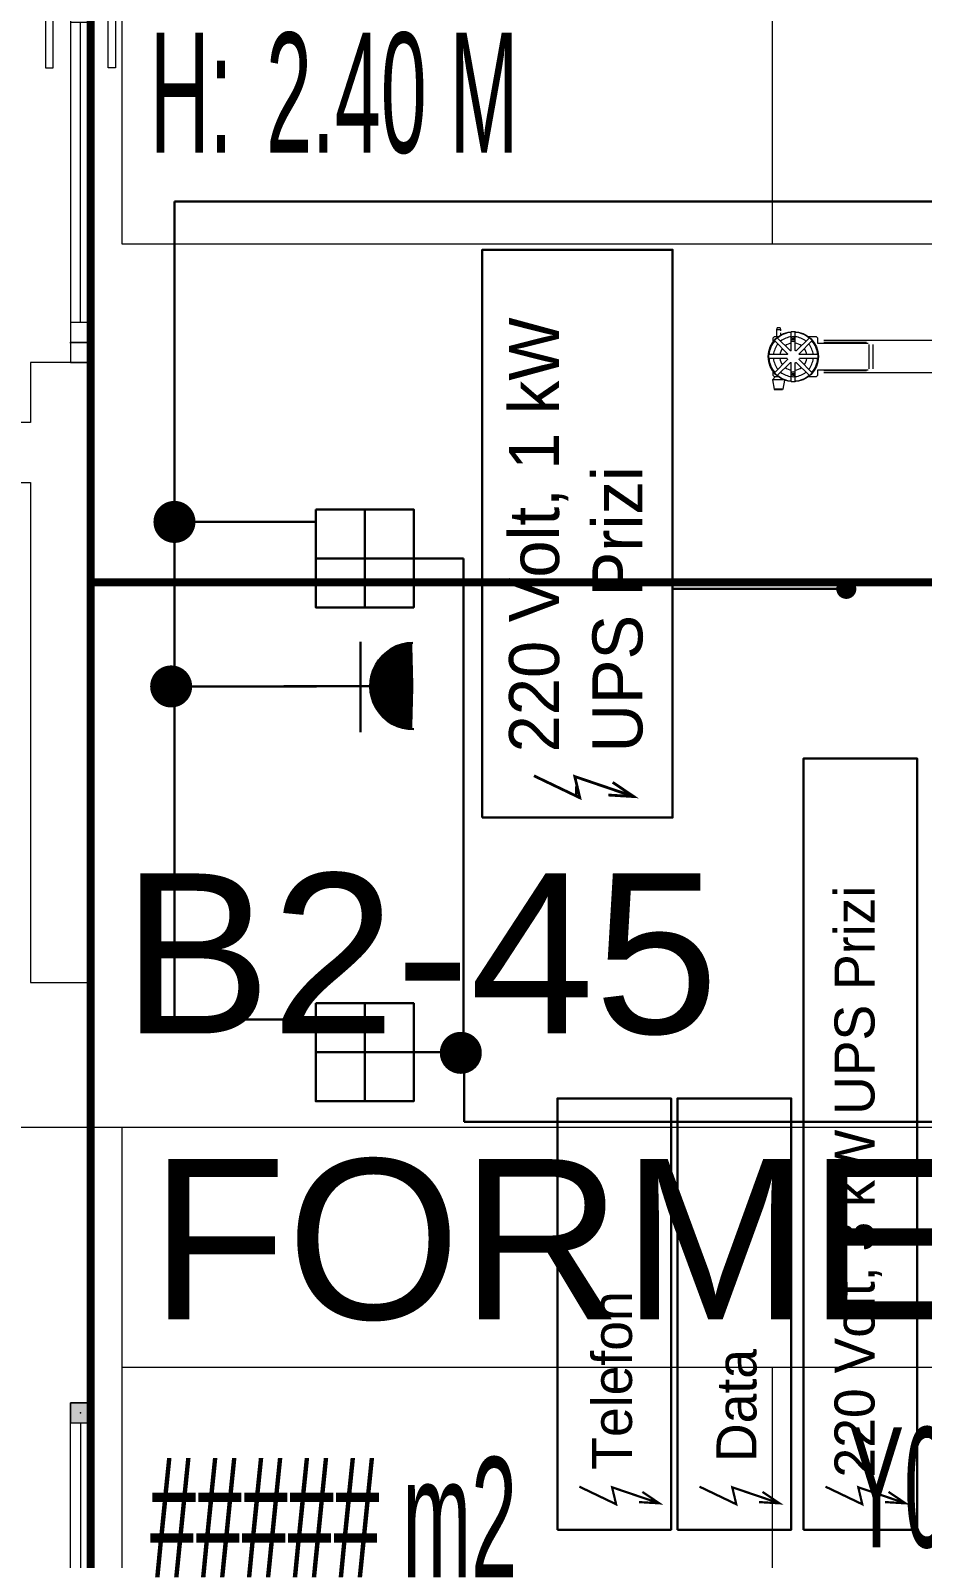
# Model space of a CAD drawing. Header units: metres. Extents: x -13194 to 152406, y -4219 to 19791.
# Drawn here: x 4725 to 4947.9, y 2996.1 to 3377.9 of the extents above; entities that cross this region are included whole.
import ezdxf
from ezdxf.enums import TextEntityAlignment as Align

# ---------------------------------------------------------------- set-up
doc = ezdxf.new("R2010")
doc.units = ezdxf.units.M
doc.header["$LTSCALE"] = 100
doc.header["$MEASUREMENT"] = 0
doc.linetypes.add('DOT2', pattern=[0.125, 0, -0.125])
doc.linetypes.add('HIDDEN', pattern=[0.375, 0.25, -0.125])
doc.layers.get('0').update_dxf_attribs({"color": 9, "lineweight": 9})
for name, color, linetype, lineweight in [('00', 9, 'Continuous', 9), ('06B', 9, 'Continuous', 9), ('06D', 9, 'Continuous', 9), ('10', 9, 'Continuous', 9), ('15', 9, 'Continuous', 9), ('20', 9, 'DOT2', 9), ('21_mahal200', 9, 'Continuous', 9), ('32-ekipman', 9, 'Continuous', 9), ('E-DUVARA MONTE PRİZ KUTUSU', 7, 'Continuous', 30), ('E-KABLO', 7, 'Continuous', 30), ('E-LINYE', 7, 'Continuous', 30), ('E-UPS PRİZ', 7, 'Continuous', 30), ('elektrik', 252, 'Continuous', 30)]:
    doc.layers.add(name, color=color, linetype=linetype, lineweight=lineweight)
doc.styles.add('Arial', font='arial.ttf', dxfattribs={"height": 2.5})
doc.styles.add('MuuM_TEXT-STANDART', font='ARIALN.TTF')
doc.styles.get("Standard").update_dxf_attribs({"font": 'ARIALN.TTF'})
doc.dimstyles.new('MuuM_DIM200', dxfattribs={"dimscale": 20, "dimtxt": 2, "dimasz": 1, "dimexe": 1, "dimexo": 1, "dimgap": 1, "dimtad": 1, "dimdec": 1, "dimrnd": 0.5, "dimdsep": 46, "dimtxsty": 'MuuM_TEXT-STANDART', "dimblk": 'ARCHTICK', "dimcen": 0, "dimdle": 0.15, "dimclrd": 256, "dimclre": 256, "dimclrt": 256, "dimadec": 0, "dimazin": 0, "dimtfac": 5, "dimtdec": 1, "dimtix": 1, "dimtmove": 2, "dimatfit": 3, "dimldrblk": 'DOT', "dimfxl": 3, "dimfxlon": 1, "dimtolj": 1, "dimlwd": -1, "dimlwe": -1, "dimarcsym": 0})

# ---------------------------------------------------------------- blocks, each defined once
blk = doc.blocks.new('enerji')
at = {"color": 1, "true_color": 0xeb0000, "const_width": 10}
for points in [[(-400546, -608259.5), (-400624.5, -608423.4), (-400548.7, -608405.5), (-400620.3, -608616.1)], [(-400614.8, -608525.3), (-400620.3, -608616.1), (-400569.3, -608540.7)]]:
    blk.add_lwpolyline(points, dxfattribs=at)
blk = doc.blocks.new('_Dot')
at = {"color": 0, "linetype": 'ByBlock', "lineweight": -2}
blk.add_line((-0.5, 0), (-1, 0), dxfattribs=at)
at = {"color": 0, "linetype": 'ByBlock', "const_width": 0.5}
blk.add_lwpolyline([(-0.25, 0, 1), (0.25, 0, 1)], format="xyb", close=True, dxfattribs=at)
blk = doc.blocks.new('10_DUVARA MONTE PRİZ KUTUSU')
at = {"layer": 'E-DUVARA MONTE PRİZ KUTUSU', "color": 4}
for p, q in [((0, 24.48), (0, -24.48)), ((24.48, 0), (-24.48, 0))]:
    blk.add_line(p, q, dxfattribs=at)
blk.add_lwpolyline([(-24.48, -24.48), (24.48, -24.48), (24.48, 24.48), (-24.48, 24.48)], close=True, dxfattribs=at)
blk = doc.blocks.new('100_UPS PRİZ')
at = {"layer": 'E-UPS PRİZ', "color": 4}
for p, q in [((-1.223, 2.136), (1.279, 2.136)), ((0, 2.4), (0, 0))]:
    blk.add_line(p, q, dxfattribs=at)
at = {"layer": 'E-UPS PRİZ', "color": 4, "const_width": 1.2}
blk.add_lwpolyline([(-0.6, 3.584, 0.97398), (0.6, 3.584, 0.97398)], format="xyb", dxfattribs=at)
at = {"layer": 'E-UPS PRİZ', "color": 4}
blk.add_arc((0, 3.6), 1.2, 180.7551, 0.7551, dxfattribs=at)
blk = doc.blocks.new('p-işyeri')
at = {"color": 0, "const_width": 2}
blk.add_lwpolyline([(200, 0), (200, 700), (-200, 700), (-200, 0)], close=True, dxfattribs=at)
blk = doc.blocks.new('A$C61080231')
for p, q in [((22.3, 360.81), (22.1, 360.71)), ((22.1, 358.71), (22.1, 360.71)), ((24.6, 361.21), (22.3, 360.81)), ((22.3, 358.61), (22.3, 360.81)), ((24.6, 358.34), (24.6, 361.21)), ((25.4, 360.56), (24.6, 361.21)), ((25.4, 359.76), (25.4, 360.71)), ((28.97, 356.73), (25.67, 360.03)), ((25.7, 361.01), (26.65, 361.01)), ((26.38, 360.74), (29.68, 357.44)), ((29.9, 357.53), (29.9, 362.19)), ((30.9, 357.53), (30.9, 362.19)), ((31.12, 357.44), (34.42, 360.73)), ((31.83, 356.73), (35.13, 360.03)), ((34.15, 361.01), (35.1, 361.01)), ((35.4, 360.71), (35.4, 359.76)), ((37.1, 360.21), (35.4, 360.21)), ((36.35, 359.21), (35.77, 359.21)), ((37.1, 359.21), (36.86, 359.21)), ((37.1, 359.21), (37.1, 360.21)), ((37.6, 360.07), (37.1, 360.21)), ((37.6, 359.34), (37.1, 359.21)), ((37.6, 359.34), (37.6, 360.07)), ((22.3, 358.61), (22.1, 358.71)), ((24.55, 358.22), (22.3, 358.61)), ((24.22, 356.51), (28.88, 356.51)), ((24.22, 355.51), (28.88, 355.51)), ((25.67, 351.99), (28.97, 355.29)), ((26, 356.24), (25.8, 356.12)), ((25.8, 356.12), (25.8, 355.89)), ((25.8, 355.89), (26, 355.78)), ((26.2, 356.12), (26, 356.24)), ((26, 355.78), (26.2, 355.89)), ((26.2, 355.89), (26.2, 356.12)), ((31.83, 355.29), (35.13, 351.99)), ((31.92, 356.51), (36.59, 356.51)), ((31.92, 355.51), (36.58, 355.51)), ((34.8, 356.24), (34.6, 356.12)), ((34.6, 356.12), (34.6, 355.89)), ((34.6, 355.89), (34.8, 355.78)), ((35, 356.13), (34.8, 356.24)), ((34.8, 355.78), (35, 355.89)), ((35, 355.89), (35, 356.13)), ((25.4, 350.31), (25.4, 352.26)), ((26.38, 351.28), (29.68, 354.58)), ((29.9, 349.83), (29.9, 354.49)), ((30.9, 349.83), (30.9, 354.49)), ((34.42, 351.28), (31.12, 354.58)), ((35.4, 352.26), (35.4, 350.31)), ((27, 350.01), (25.7, 350.01)), ((26.4, 297.71), (26.4, 348.4)), ((26.9, 337.76), (26.9, 348.4)), ((27, 337.29), (27, 350.01)), ((33.8, 350.01), (33.8, 337.29)), ((35.1, 350.01), (33.8, 350.01)), ((33.9, 337.76), (33.9, 348.4)), ((34.4, 297.71), (34.4, 348.4)), ((27.33, 337.02), (33.47, 337.02)), ((33.47, 336.15), (27.33, 336.15))]:
    blk.add_line(p, q)
for centre, radius in [((30.4, 356.01), 6.25), ((26, 356.01), 0.242), ((26, 356.01), 0.194), ((34.8, 356.01), 0.242), ((34.8, 356.01), 0.194)]:
    blk.add_circle(centre, radius)
for centre, radius, start, end in [((30.4, 356.01), 6.1, 139.7017, 175.2983), ((25.7, 360.71), 0.3, 90, 180), ((30.4, 356.01), 5, 140.7392, 174.2608), ((30.4, 356.01), 6.2, 130.3772, 139.6228), ((30.4, 356.01), 6.1, 94.7017, 130.2984), ((30.4, 356.01), 5, 95.7392, 129.2608), ((30.4, 356.01), 3.4, 98.4565, 126.5435), ((30.4, 356.01), 6.2, 85.3772, 94.6228), ((30.4, 356.01), 6.1, 49.7017, 85.2983), ((30.4, 356.01), 5, 50.7392, 84.2608), ((30.4, 356.01), 3.4, 53.4565, 81.5435), ((30.4, 356.01), 5, 5.7392, 39.2608), ((30.4, 356.01), 6.2, 40.3772, 49.6228), ((30.4, 356.01), 6.1, 4.7017, 40.2983), ((35.1, 360.71), 0.3, 0, 90), ((30.4, 356.01), 6.2, 175.3772, 184.6228), ((30.4, 356.01), 6.1, 184.7017, 220.2983), ((26, 356.01), 0.6, 123.5565, 236.4435), ((30.4, 356.01), 5, 185.7392, 219.2608), ((26, 356.01), 0.6, 303.5565, 56.4435), ((30.4, 356.01), 3.4, 143.4565, 171.5435), ((30.4, 356.01), 3.4, 188.4565, 216.5435), ((30.4, 356.01), 1.6, 153.21, 161.7901), ((30.4, 356.01), 1.6, 198.2099, 206.79), ((30.4, 356.01), 1.6, 108.21, 116.79), ((30.4, 356.01), 1.6, 63.21, 71.79), ((30.4, 356.01), 1.6, 18.21, 26.79), ((30.4, 356.01), 1.6, 333.21, 341.79), ((30.4, 356.01), 3.4, 8.4565, 36.5435), ((30.4, 356.01), 3.4, 323.4565, 351.5435), ((34.8, 356.01), 0.6, 123.5565, 236.4435), ((30.4, 356.01), 5, 320.7392, 354.2608), ((30.4, 356.01), 6.1, 319.7016, 355.2983), ((34.8, 356.01), 0.6, 303.5565, 56.4435), ((30.4, 356.01), 6.2, 355.3772, 4.6228), ((30.4, 356.01), 6.2, 220.3772, 229.6228), ((30.4, 356.01), 6.1, 229.7017, 265.2983), ((30.4, 356.01), 5, 230.7392, 264.2608), ((30.4, 356.01), 3.4, 233.4565, 261.5435), ((30.4, 356.01), 1.6, 243.21, 251.79), ((30.4, 356.01), 1.6, 288.21, 296.79), ((30.4, 356.01), 3.4, 278.4565, 306.5435), ((30.4, 356.01), 5, 275.7392, 309.2608), ((30.4, 356.01), 6.1, 274.7017, 310.2983), ((30.4, 356.01), 6.2, 310.3772, 319.6228), ((25.7, 350.31), 0.3, 180, 270), ((30.4, 356.01), 6.2, 265.3772, 274.6228), ((35.1, 350.31), 0.3, 270, 0)]:
    blk.add_arc(centre, radius, start, end)
blk = doc.blocks.new('p-al-01')
at = {"layer": '06B'}
for points in [[(27.05, 4.35), (27.05, 10.6), (42.05, 10.6), (42.05, 8.72), (29.3, 8.72), (29.3, 8.72), (29.3, 4.35), (27.05, 4.35)], [(27.05, -0.65), (27.05, -6.9), (42.05, -6.9), (42.05, -5.03), (29.3, -5.03), (29.3, -5.03), (29.3, -0.65), (27.05, -0.65)]]:
    blk.add_lwpolyline(points, dxfattribs=at)
at = {"layer": '06D'}
for p, q in [((115.67, 4.35), (28.8, 4.35)), ((28.8, -0.65), (115.67, -0.65))]:
    blk.add_line(p, q, dxfattribs=at)
at = {"layer": '10'}
for points in [[(25.67, -0.65), (25.67, 4.35), (20.67, 4.35), (20.67, -0.65)], [(30.67, -0.65), (30.67, 4.35), (25.67, 4.35), (25.67, -0.65)], [(110.67, -0.65), (110.67, 4.35), (105.67, 4.35), (105.67, -0.65)], [(115.67, -0.65), (115.67, 4.35), (110.67, 4.35), (110.67, -0.65)]]:
    blk.add_lwpolyline(points, close=True, dxfattribs=at)
at = {"layer": '15'}
blk.add_lwpolyline([(105.67, 1.85), (30.67, 1.85)], dxfattribs=at)
at = {"layer": '20'}
blk.add_lwpolyline([(110.67, -0.65), (110.67, -85.65)], dxfattribs=at)
blk.add_arc((110.67, -0.65), 85, 180, 270, dxfattribs=at)
blk = doc.blocks.new('prf-10x10')
blk.add_lwpolyline([(-5, -5), (5, -5), (5, 5), (-5, 5)], close=True)
at = {"color": 255}
blk.add_solid([(-5, -5), (5, -5), (-5, 5), (5, 5)], dxfattribs=at)
at = {"layer": '10'}
blk.add_point((0, 0), dxfattribs=at)
blk = doc.blocks.new('*U628')
at = {"layer": '06D'}
blk.add_lwpolyline([(-2.5, 105), (2.5, 105), (2.5, 0), (-2.5, 0)], close=True, dxfattribs=at)
at = {"layer": '15'}
blk.add_lwpolyline([(0, 100), (0, 5)], dxfattribs=at)
at = {"layer": '10', "xscale": 0.5, "yscale": 0.5, "rotation": 90}
for p in [(0, 102.5), (0, 2.5)]:
    blk.add_blockref('prf-10x10', p, dxfattribs=at)
blk = doc.blocks.new('_ArchTick')
at = {"color": 0, "linetype": 'ByBlock', "const_width": 0.15}
blk.add_lwpolyline([(-0.5, -0.5), (0.5, 0.5)], dxfattribs=at)
blk = doc.blocks.new('0_roomno2')
blk.add_lwpolyline([(19.375, -10.5), (0, -10.5), (0, 0), (19.375, 0)], close=True)
for points in [[(0, -3), (19.375, -3)], [(8.125, -3), (8.125, -10.5)], [(11.875, -3), (11.875, -10.5)], [(15.625, -3), (15.625, -10.5)], [(0, -6.75), (8.125, -6.75)]]:
    blk.add_lwpolyline(points)
at = {"style": 'MuuM_TEXT-STANDART', "width": 0.6}
blk.add_text('H:', height=1.5, dxfattribs=at).set_placement((0.35, -8.608), align=Align.MIDDLE_LEFT)
at = {"style": 'Arial'}
blk.add_attdef('ODANO', (0, 1.17), '', height=2, dxfattribs=at)
blk.add_attdef('MEKANADI', text='', height=2, dxfattribs=at).set_placement((0.35, -3), align=Align.BOTTOM_LEFT)
at = {"style": 'MuuM_TEXT-STANDART', "width": 0.6}
for tag, p in [('YER01', (10, -4.5)), ('TAVAN01', (13.75, -4.5)), ('DUVAR01', (17.5, -4.5)), ('YER02', (10, -6.75)), ('TAVAN02', (13.75, -6.75)), ('DUVAR02', (17.5, -6.75)), ('YER03', (10, -9)), ('TAVAN03', (13.75, -9)), ('DUVAR03', (17.5, -9))]:
    blk.add_attdef(tag, text='', height=1.5, dxfattribs=at).set_placement(p, align=Align.MIDDLE_CENTER)
for tag, p in [('M2', (0.35, -4.875)), ('TEMIZTAVANYUKSEKLIGI', (1.8, -8.608))]:
    blk.add_attdef(tag, text='', height=1.5, dxfattribs=at).set_placement(p, align=Align.MIDDLE_LEFT)
blk = doc.blocks.new('2.bod.Mimari')
at = {"layer": '00'}
blk.add_lwpolyline([(4440, -5365), (4725, -5365), (4725, -5490), (4740, -5490), (4740, -5350), (4740, -5335), (4725, -5335), (4725, -5350), (4440, -5350)], close=True, dxfattribs=at)
at = {"rotation": 270}
blk.add_blockref('p-al-01', (4735.65, -5219.33), dxfattribs=at)
blk.add_blockref('*U628', (4737.5, -5700))
at = {"layer": '06D', "color": 89, "linetype": 'HIDDEN', "true_color": 0x2e4d23, "rotation": 90}
for p in [(5440, -5190), (5440, -5590)]:
    blk.add_blockref('p-işyeri', p, dxfattribs=at)
at = {"layer": '21_mahal200'}
ref = blk.add_blockref('0_roomno2', (4747.86, -5095.44), dxfattribs=dict(at, xscale=20, yscale=20, zscale=20))
ref.add_attrib('ODANO', 'B2-44', (4747.86, -5072.04), dxfattribs={"layer": '0', "height": 40, "style": 'Arial'})
ref.add_attrib('MEKANADI', 'DİZPOZİSYON', dxfattribs={"layer": '0', "height": 40, "style": 'Arial', "width": 0.9}).set_placement((4754.86, -5155.44), align=Align.BOTTOM_LEFT)
ref.add_attrib('M2', '##### m2', dxfattribs={"layer": '0', "height": 30, "style": 'MuuM_TEXT-STANDART', "width": 0.6}).set_placement((4754.86, -5192.94), align=Align.MIDDLE_LEFT)
ref.add_attrib('TEMIZTAVANYUKSEKLIGI', '2.40 M', dxfattribs={"layer": '0', "height": 30, "style": 'MuuM_TEXT-STANDART', "width": 0.6}).set_placement((4783.86, -5267.6), align=Align.MIDDLE_LEFT)
ref.add_attrib('YER01', 'Y02', dxfattribs={"layer": '0', "height": 30, "style": 'MuuM_TEXT-STANDART', "width": 0.6}).set_placement((4947.86, -5185.44), align=Align.MIDDLE_CENTER)
ref.add_attrib('TAVAN01', 'T05', dxfattribs={"layer": '0', "height": 30, "style": 'MuuM_TEXT-STANDART', "width": 0.6}).set_placement((5022.86, -5185.44), align=Align.MIDDLE_CENTER)
ref.add_attrib('DUVAR01', 'D02', dxfattribs={"layer": '0', "height": 30, "style": 'MuuM_TEXT-STANDART', "width": 0.6}).set_placement((5097.86, -5185.44), align=Align.MIDDLE_CENTER)
ref.add_attrib('TAVAN02', 'T09', dxfattribs={"layer": '0', "height": 30, "style": 'MuuM_TEXT-STANDART', "width": 0.6}).set_placement((5022.86, -5230.44), align=Align.MIDDLE_CENTER)
ref.add_attrib('DUVAR02', 'D07', dxfattribs={"layer": '0', "height": 30, "style": 'MuuM_TEXT-STANDART', "width": 0.6}).set_placement((5097.86, -5230.44), align=Align.MIDDLE_CENTER)
ref = blk.add_blockref('0_roomno2', (4747.86, -5526.12), dxfattribs=dict(at, xscale=20, yscale=20, zscale=20))
ref.add_attrib('ODANO', 'B2-45', (4747.86, -5502.72), dxfattribs={"layer": '0', "height": 40, "style": 'Arial'})
ref.add_attrib('MEKANADI', 'FORMEN O.', dxfattribs={"layer": '0', "height": 40, "style": 'Arial'}).set_placement((4754.86, -5586.12), align=Align.BOTTOM_LEFT)
ref.add_attrib('M2', '##### m2', dxfattribs={"layer": '0', "height": 30, "style": 'MuuM_TEXT-STANDART', "width": 0.6}).set_placement((4754.86, -5623.62), align=Align.MIDDLE_LEFT)
ref.add_attrib('TEMIZTAVANYUKSEKLIGI', '2.40 M', dxfattribs={"layer": '0', "height": 30, "style": 'MuuM_TEXT-STANDART', "width": 0.6}).set_placement((4783.86, -5698.28), align=Align.MIDDLE_LEFT)
ref.add_attrib('YER01', 'Y02', dxfattribs={"layer": '0', "height": 30, "style": 'MuuM_TEXT-STANDART', "width": 0.6}).set_placement((4947.86, -5616.12), align=Align.MIDDLE_CENTER)
ref.add_attrib('TAVAN01', 'T05', dxfattribs={"layer": '0', "height": 30, "style": 'MuuM_TEXT-STANDART', "width": 0.6}).set_placement((5022.86, -5616.12), align=Align.MIDDLE_CENTER)
ref.add_attrib('DUVAR01', 'D02', dxfattribs={"layer": '0', "height": 30, "style": 'MuuM_TEXT-STANDART', "width": 0.6}).set_placement((5097.86, -5616.12), align=Align.MIDDLE_CENTER)
ref.add_attrib('TAVAN02', 'T09', dxfattribs={"layer": '0', "height": 30, "style": 'MuuM_TEXT-STANDART', "width": 0.6}).set_placement((5022.86, -5661.12), align=Align.MIDDLE_CENTER)
ref.add_attrib('DUVAR02', 'D07', dxfattribs={"layer": '0', "height": 30, "style": 'MuuM_TEXT-STANDART', "width": 0.6}).set_placement((5097.86, -5661.12), align=Align.MIDDLE_CENTER)
at = {"layer": '32-ekipman', "ltscale": 2, "rotation": 90}
blk.add_blockref('A$C61080231', (5271.63, -5363.97), dxfattribs=at)
at = {"layer": '21_mahal200'}
blk.add_leader([(4642.03, -5526.12), (4747.86, -5526.12)], dimstyle='MuuM_DIM200', override={"dimasz": 1, "dimfxl": 10}, dxfattribs=at)

msp = doc.modelspace()

# ---------------------------------------------------------------- linework, layer by layer
at = {"layer": 'E-KABLO', "color": 5}
for p, q in [((4820.77, 3246.02), (4833.16, 3246.02)), ((4833.16, 3120.14), (4833.16, 3246.02)), ((4820.77, 3122.58), (4833.35, 3122.58)), ((4833.35, 3122.58), (4833.35, 3105.18)), ((5473.89, 3105.18), (4833.35, 3105.18))]:
    msp.add_line(p, q, dxfattribs=at)
at = {"layer": 'E-KABLO', "color": 4, "const_width": 5.25}
for points in [[(4758.34, 3255.13, 1), (4763.59, 3255.13, 1)], [(4757.51, 3214.01, 1), (4762.76, 3214.01, 1)]]:
    msp.add_lwpolyline(points, format="xyb", close=True, dxfattribs=at)
at = {"layer": 'E-KABLO', "color": 5, "const_width": 5.25}
msp.add_lwpolyline([(4829.9, 3122.44, 1), (4835.15, 3122.44, 1)], format="xyb", close=True, dxfattribs=at)
at = {"layer": 'E-LINYE', "color": 4}
for p, q in [((4760.97, 3335.23), (4760.97, 3130.74)), ((4760.97, 3335.23), (5528.33, 3335.23)), ((4796.48, 3255.13), (4760.97, 3255.13)), ((4796.48, 3214.01), (4760.97, 3214.01)), ((4796.48, 3130.74), (4760.97, 3130.74))]:
    msp.add_line(p, q, dxfattribs=at)
at = {"layer": 'elektrik', "color": 1, "true_color": 0xeb0000}
for points in [[(4837.9, 3181.24), (4837.9, 3323.15), (4885.44, 3323.15), (4885.44, 3181.24)], [(4918.16, 3003.27), (4918.16, 3196), (4946.59, 3196), (4946.59, 3003.27)], [(4856.65, 3003.27), (4856.65, 3111.05), (4885.08, 3111.05), (4885.08, 3003.27)], [(4886.67, 3003.27), (4886.67, 3111.05), (4915.11, 3111.05), (4915.11, 3003.27)]]:
    msp.add_lwpolyline(points, close=True, dxfattribs=at)
for points in [[(4923.87, 3238.39), (4885.44, 3238.39)], [(4861.39, 3186.61), (4861.39, 3189.02)]]:
    msp.add_lwpolyline(points, dxfattribs=at)

# ---------------------------------------------------------------- block references
msp.add_blockref('2.bod.Mimari', (0, 8630))
at = {"layer": 'E-DUVARA MONTE PRİZ KUTUSU', "color": 3, "xscale": -0.5, "yscale": 0.5, "zscale": 0.5, "rotation": 180}
for p in [(4808.53, 3246.02), (4808.53, 3122.58)]:
    msp.add_blockref('10_DUVARA MONTE PRİZ KUTUSU', p, dxfattribs=at)
at = {"layer": 'E-UPS PRİZ', "xscale": 9, "yscale": 9, "zscale": 9, "rotation": 270}
msp.add_blockref('100_UPS PRİZ', (4788.27, 3214.12), dxfattribs=at)
at = {"layer": 'elektrik', "color": 1, "true_color": 0xeb0000, "xscale": 5, "yscale": 5, "zscale": 5}
msp.add_blockref('_Dot', (4928.86, 3238.39), dxfattribs=at)
at = {"layer": 'elektrik', "color": 1, "lineweight": 0, "true_color": 0xeb0000, "xscale": 0.06999999999999999, "yscale": 0.06999999999999999, "zscale": 0.06999999999999999, "rotation": 90}
msp.add_blockref('enerji', (-37727.38, 31229.91), dxfattribs=at)
at = {"layer": 'elektrik', "color": 1, "true_color": 0xeb0000, "xscale": 0.05599999999999999, "yscale": 0.05599999999999999, "zscale": 0.05599999999999999, "rotation": 90}
for p in [(-29200.38, 25444.6), (-29170.35, 25444.6), (-29138.86, 25444.6)]:
    msp.add_blockref('enerji', p, dxfattribs=at)

# ---------------------------------------------------------------- texts
at = {"layer": 'elektrik', "color": 1, "true_color": 0xeb0000, "attachment_point": 1, "rotation": 90}
for s, insert, char_height, width in [('{\\fCentury Gothic|b0|i0|c162|p34;22\\fCentury Gothic|b0|i0|c0|p34;0 Volt, \\fCentury Gothic|b0|i0|c162|p34;1\\fCentury Gothic|b0|i0|c0|p34; kW\\fCentury Gothic|b0|i0|c162|p34; \\PUPS Prizi}', (4844.58, 3197.52), 12.5, 290.6228), ('{\\fCentury Gothic|b0|i0|c162|p34;22\\fCentury Gothic|b0|i0|c0|p34;0 Volt, 3 kW\\fCentury Gothic|b0|i0|c162|p34; UPS Prizi}', (4925.91, 3016.29), 10, 232.4982), ('{\\fCentury Gothic|b0|i0|c162|p34;Telefon}', (4865.3, 3018.26), 10, 232.4982), ('{\\fCentury Gothic|b0|i0|c162|p34;Data}', (4896.41, 3020.19), 10, 232.4982)]:
    msp.add_mtext(s, dxfattribs=dict(at, insert=insert, char_height=char_height, width=width))

doc.saveas('drawing.dxf')
